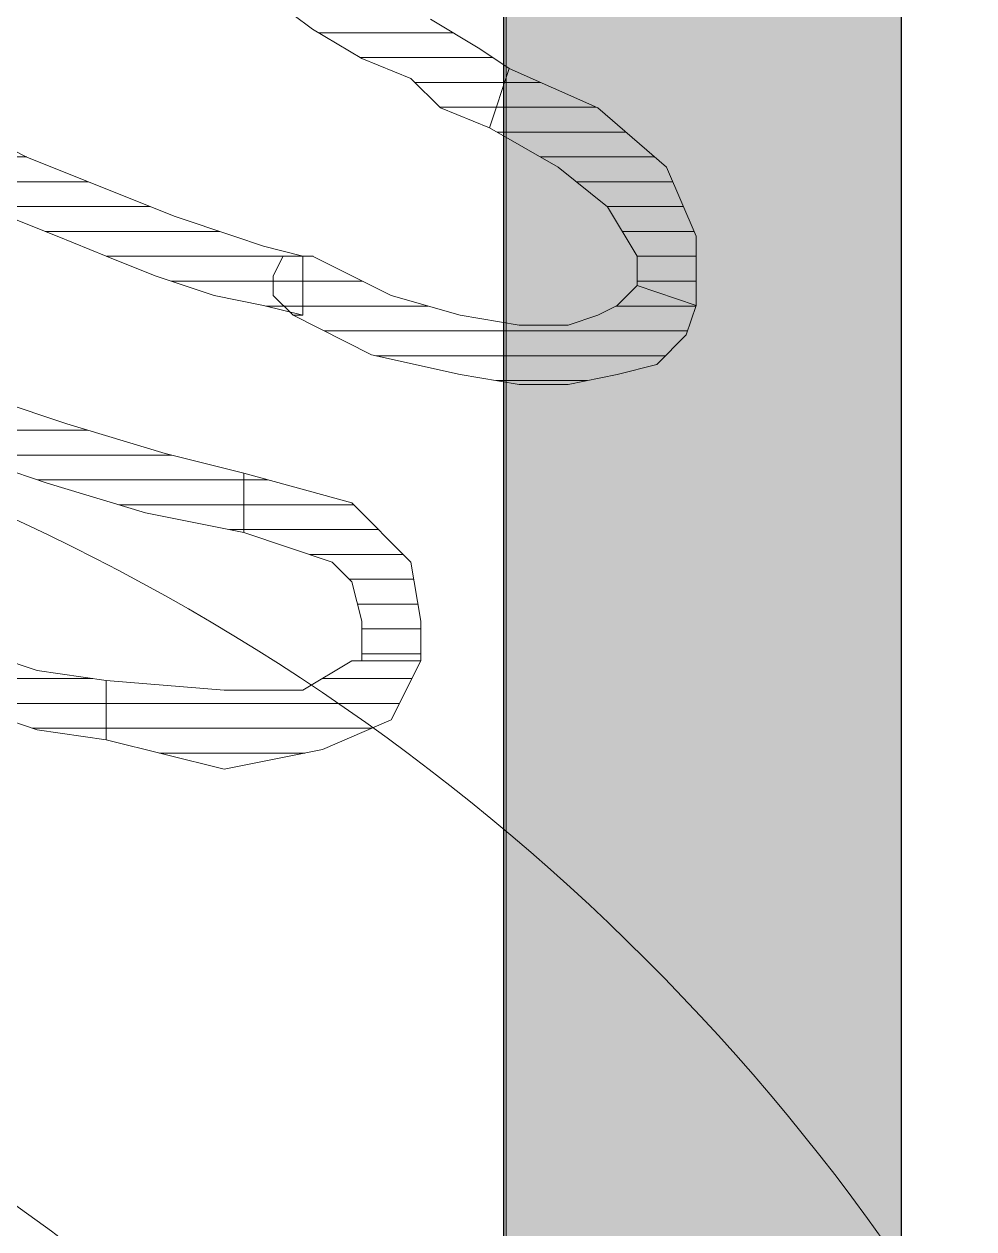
# Model space of a CAD drawing. Header units: centimetres. Extents: x 54005 to 61405, y 90310 to 94744.
# Drawn here: x 56885.47 to 56890.25, y 91789.95 to 91796.01 of the extents above; entities that cross this region are included whole.
import ezdxf

# ---------------------------------------------------------------- set-up
doc = ezdxf.new("R2010")
doc.units = ezdxf.units.CM
doc.header["$LTSCALE"] = 25
doc.layers.get('0').update_dxf_attribs({"lineweight": 0})
doc.layers.add('OC-Mutfak_Ekipman', color=252, linetype='Continuous')
doc.layers.add('OC-Tretuar', color=70, linetype='Continuous')
doc.layers.add('ÖLCULENDIRME', color=115, linetype='Continuous', lineweight=5)
pattern_1 = [(360, (-5108.51305, -673.59423), (1e-16, 0.125), [25])]

# ---------------------------------------------------------------- blocks, each defined once
blk = doc.blocks.new('132')
at = {"layer": 'OC-Tretuar'}
h = blk.add_hatch(color=7, dxfattribs=at)
h.dxf.hatch_style = 1
h.paths.add_polyline_path([(23047.2074, -1265.5224, 0.414209), (23048.2074, -1266.5224, 0.414214), (23049.2074, -1265.5224), (23049.2074, -1135.0224, 0.414214), (23048.2074, -1134.0224, 0.414218), (23047.2074, -1135.0224)])
h.paths.add_polyline_path([(23039.2074, -1265.5224, 0.414214), (23040.2074, -1266.5224, 0.414218), (23041.2074, -1265.5224), (23041.2074, -1135.0224, 0.414209), (23040.2074, -1134.0224, 0.414214), (23039.2074, -1135.0224)])
h.paths.add_polyline_path([(23031.2074, -1265.5224, 0.414214), (23032.2074, -1266.5224, 0.414214), (23033.2074, -1265.5224), (23033.2074, -1135.0224, 0.414214), (23032.2074, -1134.0224, 0.414214), (23031.2074, -1135.0224)])
h.paths.add_polyline_path([(23025.2074, -1135.0224, 0.414214), (23024.2074, -1134.0224, 0.414214), (23023.2074, -1135.0224), (23023.2074, -1265.5224, 0.414214), (23024.2074, -1266.5224, 0.414214), (23025.2074, -1265.5224)])
h.paths.add_polyline_path([(23015.2074, -1265.5224, 0.414214), (23016.2074, -1266.5224, 0.414214), (23017.2074, -1265.5224), (23017.2074, -1135.0224, 0.414214), (23016.2074, -1134.0224, 0.414214), (23015.2074, -1135.0224)])
at = {"layer": 'OC-Mutfak_Ekipman'}
for p, q in [((23047.2074, -1265.5224), (23047.2074, -1135.0224)), ((23049.2074, -1135.0224), (23049.2074, -1265.5224))]:
    blk.add_line(p, q, dxfattribs=at)
blk = doc.blocks.new('by')
at = {"ltscale": 30}
h = blk.add_hatch(dxfattribs=at)
h.set_pattern_fill('DC_LINES', color=256, scale=0.1, style=0)
h.set_pattern_definition(pattern_1)
edge = h.paths.add_edge_path(flags=0)
edge.add_line((6367.1111, 2204.6885), (6366.5173, 2204.7381))
edge.add_line((6366.5173, 2204.7381), (6366.1218, 2204.7381))
edge.add_line((6366.1218, 2204.7381), (6365.8747, 2204.5891))
edge.add_line((6365.8747, 2204.5891), (6365.8249, 2204.5891))
edge.add_line((6365.8249, 2204.5891), (6365.528, 2204.5891))
edge.add_line((6365.528, 2204.5891), (6365.6765, 2204.8872))
edge.add_line((6365.6765, 2204.8872), (6366.0232, 2205.0362))
edge.add_line((6366.0232, 2205.0362), (6366.5173, 2205.1355))
edge.add_line((6366.5173, 2205.1355), (6367.1111, 2204.9865))
h = blk.add_hatch(dxfattribs=at)
h.set_pattern_fill('DC_LINES', color=256, scale=0.1, style=0)
h.set_pattern_definition(pattern_1)
edge = h.paths.add_edge_path(flags=0)
edge.add_line((6367.1111, 2204.6885), (6366.5173, 2204.7381))
edge.add_line((6366.5173, 2204.7381), (6366.1218, 2204.7381))
edge.add_line((6366.1218, 2204.7381), (6365.8747, 2204.5891))
edge.add_line((6365.8747, 2204.5891), (6365.8249, 2204.5891))
edge.add_line((6365.8249, 2204.5891), (6365.528, 2204.5891))
edge.add_line((6365.528, 2204.5891), (6365.6765, 2204.8872))
edge.add_line((6365.6765, 2204.8872), (6366.0232, 2205.0362))
edge.add_line((6366.0232, 2205.0362), (6366.5173, 2205.1355))
edge.add_line((6366.5173, 2205.1355), (6367.1111, 2204.9865))
h = blk.add_hatch(dxfattribs=at)
h.set_pattern_fill('DC_LINES', color=256, scale=0.1, style=0)
h.set_pattern_definition(pattern_1)
edge = h.paths.add_edge_path(flags=0)
edge.add_line((6369.0905, 2204.0924), (6368.9909, 2204.1917))
edge.add_line((6368.9909, 2204.1917), (6368.7937, 2204.2414))
edge.add_line((6368.7937, 2204.2414), (6368.5954, 2204.3407))
edge.add_line((6368.5954, 2204.3407), (6368.3484, 2204.3904))
edge.add_line((6368.3484, 2204.3904), (6368.1003, 2204.4898))
edge.add_line((6368.1003, 2204.4898), (6367.7546, 2204.5394))
edge.add_line((6367.7546, 2204.5394), (6367.4577, 2204.6388))
edge.add_line((6367.4577, 2204.6388), (6367.1111, 2204.6885))
edge.add_line((6367.1111, 2204.6885), (6367.1111, 2204.9865))
edge.add_line((6367.1111, 2204.9865), (6367.4577, 2204.9368))
edge.add_line((6367.4577, 2204.9368), (6367.7546, 2204.8375))
edge.add_line((6367.7546, 2204.8375), (6368.1003, 2204.7878))
edge.add_line((6368.1003, 2204.7878), (6368.447, 2204.6885))
edge.add_line((6368.447, 2204.6885), (6368.6941, 2204.6388))
edge.add_line((6368.6941, 2204.6388), (6368.8923, 2204.5394))
edge.add_line((6368.8923, 2204.5394), (6369.0905, 2204.4898))
edge.add_line((6369.0905, 2204.4898), (6369.2878, 2204.3904))
h = blk.add_hatch(dxfattribs=at)
h.set_pattern_fill('DC_LINES', color=256, scale=0.1, style=0)
h.set_pattern_definition(pattern_1)
edge = h.paths.add_edge_path(flags=0)
edge.add_line((6369.0905, 2204.0924), (6368.9909, 2204.1917))
edge.add_line((6368.9909, 2204.1917), (6368.7937, 2204.2414))
edge.add_line((6368.7937, 2204.2414), (6368.5954, 2204.3407))
edge.add_line((6368.5954, 2204.3407), (6368.3484, 2204.3904))
edge.add_line((6368.3484, 2204.3904), (6368.1003, 2204.4898))
edge.add_line((6368.1003, 2204.4898), (6367.7546, 2204.5394))
edge.add_line((6367.7546, 2204.5394), (6367.4577, 2204.6388))
edge.add_line((6367.4577, 2204.6388), (6367.1111, 2204.6885))
edge.add_line((6367.1111, 2204.6885), (6367.1111, 2204.9865))
edge.add_line((6367.1111, 2204.9865), (6367.4577, 2204.9368))
edge.add_line((6367.4577, 2204.9368), (6367.7546, 2204.8375))
edge.add_line((6367.7546, 2204.8375), (6368.1003, 2204.7878))
edge.add_line((6368.1003, 2204.7878), (6368.447, 2204.6885))
edge.add_line((6368.447, 2204.6885), (6368.6941, 2204.6388))
edge.add_line((6368.6941, 2204.6388), (6368.8923, 2204.5394))
edge.add_line((6368.8923, 2204.5394), (6369.0905, 2204.4898))
edge.add_line((6369.0905, 2204.4898), (6369.2878, 2204.3904))
h = blk.add_hatch(dxfattribs=at)
h.set_pattern_fill('DC_LINES', color=256, scale=0.1, style=0)
h.set_pattern_definition(pattern_1)
edge = h.paths.add_edge_path(flags=0)
edge.add_line((6365.8249, 2204.5891), (6365.8249, 2204.3904))
edge.add_line((6365.8249, 2204.3904), (6365.8747, 2204.1917))
edge.add_line((6365.8747, 2204.1917), (6365.9734, 2204.0924))
edge.add_line((6365.9734, 2204.0924), (6366.4187, 2203.9433))
edge.add_line((6366.4187, 2203.9433), (6366.4187, 2203.6453))
edge.add_line((6366.4187, 2203.6453), (6365.8747, 2203.7943))
edge.add_line((6365.8747, 2203.7943), (6365.5779, 2204.0924))
edge.add_line((6365.5779, 2204.0924), (6365.528, 2204.3904))
edge.add_line((6365.528, 2204.3904), (6365.528, 2204.5891))
h = blk.add_hatch(dxfattribs=at)
h.set_pattern_fill('DC_LINES', color=256, scale=0.1, style=0)
h.set_pattern_definition(pattern_1)
edge = h.paths.add_edge_path(flags=0)
edge.add_line((6365.8249, 2204.5891), (6365.8249, 2204.3904))
edge.add_line((6365.8249, 2204.3904), (6365.8747, 2204.1917))
edge.add_line((6365.8747, 2204.1917), (6365.9734, 2204.0924))
edge.add_line((6365.9734, 2204.0924), (6366.4187, 2203.9433))
edge.add_line((6366.4187, 2203.9433), (6366.4187, 2203.6453))
edge.add_line((6366.4187, 2203.6453), (6365.8747, 2203.7943))
edge.add_line((6365.8747, 2203.7943), (6365.5779, 2204.0924))
edge.add_line((6365.5779, 2204.0924), (6365.528, 2204.3904))
edge.add_line((6365.528, 2204.3904), (6365.528, 2204.5891))
h = blk.add_hatch(dxfattribs=at)
h.set_pattern_fill('DC_LINES', color=256, scale=0.1, style=0)
h.set_pattern_definition(pattern_1)
edge = h.paths.add_edge_path(flags=0)
edge.add_line((6366.4187, 2203.9433), (6366.9128, 2203.844))
edge.add_line((6366.9128, 2203.844), (6367.4079, 2203.695))
edge.add_line((6367.4079, 2203.695), (6367.8532, 2203.5459))
edge.add_line((6367.8532, 2203.5459), (6368.2488, 2203.3472))
edge.add_line((6368.2488, 2203.3472), (6368.6452, 2203.1486))
edge.add_line((6368.6452, 2203.1486), (6369.0905, 2202.9002))
edge.add_line((6369.0905, 2202.9002), (6369.3874, 2202.7015))
edge.add_line((6369.3874, 2202.7015), (6369.6843, 2202.5524))
edge.add_line((6369.6843, 2202.5524), (6369.5847, 2202.2544))
edge.add_line((6369.5847, 2202.2544), (6369.2878, 2202.4034))
edge.add_line((6369.2878, 2202.4034), (6368.8923, 2202.6021))
edge.add_line((6368.8923, 2202.6021), (6368.5456, 2202.8505))
edge.add_line((6368.5456, 2202.8505), (6368.1501, 2203.0492))
edge.add_line((6368.1501, 2203.0492), (6367.7546, 2203.2479))
edge.add_line((6367.7546, 2203.2479), (6367.3093, 2203.3969))
edge.add_line((6367.3093, 2203.3969), (6366.8142, 2203.5459))
edge.add_line((6366.8142, 2203.5459), (6366.4187, 2203.6453))
h = blk.add_hatch(dxfattribs=at)
h.set_pattern_fill('DC_LINES', color=256, scale=0.1, style=0)
h.set_pattern_definition(pattern_1)
edge = h.paths.add_edge_path(flags=0)
edge.add_line((6366.4187, 2203.9433), (6366.9128, 2203.844))
edge.add_line((6366.9128, 2203.844), (6367.4079, 2203.695))
edge.add_line((6367.4079, 2203.695), (6367.8532, 2203.5459))
edge.add_line((6367.8532, 2203.5459), (6368.2488, 2203.3472))
edge.add_line((6368.2488, 2203.3472), (6368.6452, 2203.1486))
edge.add_line((6368.6452, 2203.1486), (6369.0905, 2202.9002))
edge.add_line((6369.0905, 2202.9002), (6369.3874, 2202.7015))
edge.add_line((6369.3874, 2202.7015), (6369.6843, 2202.5524))
edge.add_line((6369.6843, 2202.5524), (6369.5847, 2202.2544))
edge.add_line((6369.5847, 2202.2544), (6369.2878, 2202.4034))
edge.add_line((6369.2878, 2202.4034), (6368.8923, 2202.6021))
edge.add_line((6368.8923, 2202.6021), (6368.5456, 2202.8505))
edge.add_line((6368.5456, 2202.8505), (6368.1501, 2203.0492))
edge.add_line((6368.1501, 2203.0492), (6367.7546, 2203.2479))
edge.add_line((6367.7546, 2203.2479), (6367.3093, 2203.3969))
edge.add_line((6367.3093, 2203.3969), (6366.8142, 2203.5459))
edge.add_line((6366.8142, 2203.5459), (6366.4187, 2203.6453))
h = blk.add_hatch(dxfattribs=at)
h.set_pattern_fill('DC_LINES', color=256, scale=0.1, style=0)
h.set_pattern_definition(pattern_1)
edge = h.paths.add_edge_path(flags=0)
edge.add_line((6366.1218, 2202.5524), (6366.072, 2202.5524))
edge.add_line((6366.072, 2202.5524), (6365.6765, 2202.7512))
edge.add_line((6365.6765, 2202.7512), (6365.3298, 2202.8505))
edge.add_line((6365.3298, 2202.8505), (6365.0329, 2202.9002))
edge.add_line((6365.0329, 2202.9002), (6364.7859, 2202.9002))
edge.add_line((6364.7859, 2202.9002), (6364.6374, 2202.8505))
edge.add_line((6364.6374, 2202.8505), (6364.5388, 2202.8008))
edge.add_line((6364.5388, 2202.8008), (6364.489, 2202.7512))
edge.add_line((6364.489, 2202.7512), (6364.4392, 2202.7015))
edge.add_line((6364.4392, 2202.7015), (6364.1423, 2202.8008))
edge.add_line((6364.1423, 2202.8008), (6364.1921, 2202.9498))
edge.add_line((6364.1921, 2202.9498), (6364.3405, 2203.0989))
edge.add_line((6364.3405, 2203.0989), (6364.5388, 2203.1486))
edge.add_line((6364.5388, 2203.1486), (6364.7859, 2203.1982))
edge.add_line((6364.7859, 2203.1982), (6365.0329, 2203.1982))
edge.add_line((6365.0329, 2203.1982), (6365.3298, 2203.1486))
edge.add_line((6365.3298, 2203.1486), (6365.7751, 2203.0492))
edge.add_line((6365.7751, 2203.0492), (6366.1706, 2202.8505))
edge.add_line((6366.1706, 2202.8505), (6366.1218, 2202.8505))
edge.add_line((6366.1218, 2202.8505), (6366.1706, 2202.8505))
edge.add_line((6366.1706, 2202.8505), (6366.2702, 2202.7512))
edge.add_line((6366.2702, 2202.7512), (6366.2702, 2202.6518))
edge.add_line((6366.2702, 2202.6518), (6366.2204, 2202.5524))
edge.add_line((6366.2204, 2202.5524), (6366.072, 2202.5524))
h = blk.add_hatch(dxfattribs=at)
h.set_pattern_fill('DC_LINES', color=256, scale=0.1, style=0)
h.set_pattern_definition(pattern_1)
edge = h.paths.add_edge_path(flags=0)
edge.add_line((6366.1218, 2202.5524), (6366.072, 2202.5524))
edge.add_line((6366.072, 2202.5524), (6365.6765, 2202.7512))
edge.add_line((6365.6765, 2202.7512), (6365.3298, 2202.8505))
edge.add_line((6365.3298, 2202.8505), (6365.0329, 2202.9002))
edge.add_line((6365.0329, 2202.9002), (6364.7859, 2202.9002))
edge.add_line((6364.7859, 2202.9002), (6364.6374, 2202.8505))
edge.add_line((6364.6374, 2202.8505), (6364.5388, 2202.8008))
edge.add_line((6364.5388, 2202.8008), (6364.489, 2202.7512))
edge.add_line((6364.489, 2202.7512), (6364.4392, 2202.7015))
edge.add_line((6364.4392, 2202.7015), (6364.1423, 2202.8008))
edge.add_line((6364.1423, 2202.8008), (6364.1921, 2202.9498))
edge.add_line((6364.1921, 2202.9498), (6364.3405, 2203.0989))
edge.add_line((6364.3405, 2203.0989), (6364.5388, 2203.1486))
edge.add_line((6364.5388, 2203.1486), (6364.7859, 2203.1982))
edge.add_line((6364.7859, 2203.1982), (6365.0329, 2203.1982))
edge.add_line((6365.0329, 2203.1982), (6365.3298, 2203.1486))
edge.add_line((6365.3298, 2203.1486), (6365.7751, 2203.0492))
edge.add_line((6365.7751, 2203.0492), (6366.1706, 2202.8505))
edge.add_line((6366.1706, 2202.8505), (6366.1218, 2202.8505))
edge.add_line((6366.1218, 2202.8505), (6366.1706, 2202.8505))
edge.add_line((6366.1706, 2202.8505), (6366.2702, 2202.7512))
edge.add_line((6366.2702, 2202.7512), (6366.2702, 2202.6518))
edge.add_line((6366.2702, 2202.6518), (6366.2204, 2202.5524))
edge.add_line((6366.2204, 2202.5524), (6366.072, 2202.5524))
h = blk.add_hatch(dxfattribs=at)
h.set_pattern_fill('DC_LINES', color=256, scale=0.1, style=0)
h.set_pattern_definition(pattern_1)
edge = h.paths.add_edge_path(flags=0)
edge.add_line((6367.8532, 2201.857), (6367.7048, 2201.9564))
edge.add_line((6367.7048, 2201.9564), (6367.5066, 2202.0557))
edge.add_line((6367.5066, 2202.0557), (6367.2595, 2202.1551))
edge.add_line((6367.2595, 2202.1551), (6367.0124, 2202.2544))
edge.add_line((6367.0124, 2202.2544), (6366.7644, 2202.3538))
edge.add_line((6366.7644, 2202.3538), (6366.4685, 2202.4531))
edge.add_line((6366.4685, 2202.4531), (6366.32, 2202.5028))
edge.add_line((6366.32, 2202.5028), (6366.1218, 2202.5524))
edge.add_line((6366.1218, 2202.5524), (6366.1218, 2202.8505))
edge.add_line((6366.1218, 2202.8505), (6366.32, 2202.8008))
edge.add_line((6366.32, 2202.8008), (6366.5671, 2202.7512))
edge.add_line((6366.5671, 2202.7512), (6366.864, 2202.6518))
edge.add_line((6366.864, 2202.6518), (6367.1111, 2202.5524))
edge.add_line((6367.1111, 2202.5524), (6367.3581, 2202.4531))
edge.add_line((6367.3581, 2202.4531), (6367.6062, 2202.3538))
edge.add_line((6367.6062, 2202.3538), (6367.8034, 2202.2544))
edge.add_line((6367.8034, 2202.2544), (6367.9519, 2202.1551))
h = blk.add_hatch(dxfattribs=at)
h.set_pattern_fill('DC_LINES', color=256, scale=0.1, style=0)
h.set_pattern_definition(pattern_1)
edge = h.paths.add_edge_path(flags=0)
edge.add_line((6367.8532, 2201.857), (6367.7048, 2201.9564))
edge.add_line((6367.7048, 2201.9564), (6367.5066, 2202.0557))
edge.add_line((6367.5066, 2202.0557), (6367.2595, 2202.1551))
edge.add_line((6367.2595, 2202.1551), (6367.0124, 2202.2544))
edge.add_line((6367.0124, 2202.2544), (6366.7644, 2202.3538))
edge.add_line((6366.7644, 2202.3538), (6366.4685, 2202.4531))
edge.add_line((6366.4685, 2202.4531), (6366.32, 2202.5028))
edge.add_line((6366.32, 2202.5028), (6366.1218, 2202.5524))
edge.add_line((6366.1218, 2202.5524), (6366.1218, 2202.8505))
edge.add_line((6366.1218, 2202.8505), (6366.32, 2202.8008))
edge.add_line((6366.32, 2202.8008), (6366.5671, 2202.7512))
edge.add_line((6366.5671, 2202.7512), (6366.864, 2202.6518))
edge.add_line((6366.864, 2202.6518), (6367.1111, 2202.5524))
edge.add_line((6367.1111, 2202.5524), (6367.3581, 2202.4531))
edge.add_line((6367.3581, 2202.4531), (6367.6062, 2202.3538))
edge.add_line((6367.6062, 2202.3538), (6367.8034, 2202.2544))
edge.add_line((6367.8034, 2202.2544), (6367.9519, 2202.1551))
h = blk.add_hatch(dxfattribs=at)
h.set_pattern_fill('DC_LINES', color=256, scale=0.1, style=0)
h.set_pattern_definition(pattern_1)
edge = h.paths.add_edge_path(flags=0)
edge.add_line((6364.4392, 2202.7015), (6364.4392, 2202.5524))
edge.add_line((6364.4392, 2202.5524), (6364.5876, 2202.3041))
edge.add_line((6364.5876, 2202.3041), (6364.8357, 2202.1054))
edge.add_line((6364.8357, 2202.1054), (6365.1814, 2201.9067))
edge.add_line((6365.1814, 2201.9067), (6365.0827, 2201.6087))
edge.add_line((6365.0827, 2201.6087), (6364.6374, 2201.8073))
edge.add_line((6364.6374, 2201.8073), (6364.2907, 2202.1054))
edge.add_line((6364.2907, 2202.1054), (6364.1423, 2202.4531))
edge.add_line((6364.1423, 2202.4531), (6364.1423, 2202.8008))
h = blk.add_hatch(dxfattribs=at)
h.set_pattern_fill('DC_LINES', color=256, scale=0.1, style=0)
h.set_pattern_definition(pattern_1)
edge = h.paths.add_edge_path(flags=0)
edge.add_line((6364.4392, 2202.7015), (6364.4392, 2202.5524))
edge.add_line((6364.4392, 2202.5524), (6364.5876, 2202.3041))
edge.add_line((6364.5876, 2202.3041), (6364.8357, 2202.1054))
edge.add_line((6364.8357, 2202.1054), (6365.1814, 2201.9067))
edge.add_line((6365.1814, 2201.9067), (6365.0827, 2201.6087))
edge.add_line((6365.0827, 2201.6087), (6364.6374, 2201.8073))
edge.add_line((6364.6374, 2201.8073), (6364.2907, 2202.1054))
edge.add_line((6364.2907, 2202.1054), (6364.1423, 2202.4531))
edge.add_line((6364.1423, 2202.4531), (6364.1423, 2202.8008))
h = blk.add_hatch(dxfattribs=at)
h.set_pattern_fill('DC_LINES', color=256, scale=0.1, style=0)
h.set_pattern_definition(pattern_1)
edge = h.paths.add_edge_path(flags=0)
edge.add_line((6365.1814, 2201.9067), (6365.4294, 2201.8073))
edge.add_line((6365.4294, 2201.8073), (6365.5779, 2201.6583))
edge.add_line((6365.5779, 2201.6583), (6365.8249, 2201.559))
edge.add_line((6365.8249, 2201.559), (6366.072, 2201.4099))
edge.add_line((6366.072, 2201.4099), (6366.2702, 2201.2609))
edge.add_line((6366.2702, 2201.2609), (6366.5173, 2201.1616))
edge.add_line((6366.5173, 2201.1616), (6366.7155, 2201.0125))
edge.add_line((6366.7155, 2201.0125), (6366.864, 2200.9132))
edge.add_line((6366.864, 2200.9132), (6366.6657, 2200.6151))
edge.add_line((6366.6657, 2200.6151), (6366.5173, 2200.7145))
edge.add_line((6366.5173, 2200.7145), (6366.32, 2200.8635))
edge.add_line((6366.32, 2200.8635), (6366.1706, 2200.9629))
edge.add_line((6366.1706, 2200.9629), (6365.8747, 2201.1119))
edge.add_line((6365.8747, 2201.1119), (6365.7263, 2201.2609))
edge.add_line((6365.7263, 2201.2609), (6365.4782, 2201.3603))
edge.add_line((6365.4782, 2201.3603), (6365.2312, 2201.5093))
edge.add_line((6365.2312, 2201.5093), (6365.0827, 2201.6087))
h = blk.add_hatch(dxfattribs=at)
h.set_pattern_fill('DC_LINES', color=256, scale=0.1, style=0)
h.set_pattern_definition(pattern_1)
edge = h.paths.add_edge_path(flags=0)
edge.add_line((6365.1814, 2201.9067), (6365.4294, 2201.8073))
edge.add_line((6365.4294, 2201.8073), (6365.5779, 2201.6583))
edge.add_line((6365.5779, 2201.6583), (6365.8249, 2201.559))
edge.add_line((6365.8249, 2201.559), (6366.072, 2201.4099))
edge.add_line((6366.072, 2201.4099), (6366.2702, 2201.2609))
edge.add_line((6366.2702, 2201.2609), (6366.5173, 2201.1616))
edge.add_line((6366.5173, 2201.1616), (6366.7155, 2201.0125))
edge.add_line((6366.7155, 2201.0125), (6366.864, 2200.9132))
edge.add_line((6366.864, 2200.9132), (6366.6657, 2200.6151))
edge.add_line((6366.6657, 2200.6151), (6366.5173, 2200.7145))
edge.add_line((6366.5173, 2200.7145), (6366.32, 2200.8635))
edge.add_line((6366.32, 2200.8635), (6366.1706, 2200.9629))
edge.add_line((6366.1706, 2200.9629), (6365.8747, 2201.1119))
edge.add_line((6365.8747, 2201.1119), (6365.7263, 2201.2609))
edge.add_line((6365.7263, 2201.2609), (6365.4782, 2201.3603))
edge.add_line((6365.4782, 2201.3603), (6365.2312, 2201.5093))
edge.add_line((6365.2312, 2201.5093), (6365.0827, 2201.6087))
for p, q in [((6366.0232, 2205.0362, -4.5045), (6366.5173, 2205.1355, -4.5045)), ((6366.0232, 2205.0362, -4.5045), (6366.5173, 2205.1355, -4.5045)), ((6366.5173, 2205.1355, -4.5045), (6367.1111, 2204.9865, -4.5045)), ((6366.5173, 2205.1355, -4.5045), (6367.1111, 2204.9865, -4.5045)), ((6365.6765, 2204.8872, -4.5045), (6366.0232, 2205.0362, -4.5045)), ((6365.6765, 2204.8872, -4.5045), (6366.0232, 2205.0362, -4.5045)), ((6367.1111, 2204.9865, -4.5045), (6367.1111, 2204.9865, -4.5045)), ((6367.1111, 2204.9865, -4.5045), (6367.1111, 2204.6885, -4.5045)), ((6367.1111, 2204.9865, -4.5045), (6367.1111, 2204.9865, -4.5045)), ((6367.1111, 2204.9865, -4.5045), (6367.1111, 2204.6885, -4.5045)), ((6367.1111, 2204.6885, -4.5045), (6367.1111, 2204.9865, -4.5045)), ((6367.1111, 2204.9865, -4.5045), (6367.4577, 2204.9368, -4.5045)), ((6367.1111, 2204.6885, -4.5045), (6367.1111, 2204.9865, -4.5045)), ((6367.1111, 2204.9865, -4.5045), (6367.4577, 2204.9368, -4.5045)), ((6367.4577, 2204.9368, -4.5045), (6367.7546, 2204.8375, -4.5045)), ((6367.4577, 2204.9368, -4.5045), (6367.7546, 2204.8375, -4.5045)), ((6365.528, 2204.5891, -4.5045), (6365.6765, 2204.8872, -4.5045)), ((6365.528, 2204.5891, -4.5045), (6365.6765, 2204.8872, -4.5045)), ((6366.1218, 2204.7381, -4.5045), (6365.8747, 2204.5891, -4.5045)), ((6366.1218, 2204.7381, -4.5045), (6365.8747, 2204.5891, -4.5045)), ((6366.5173, 2204.7381, -4.5045), (6366.1218, 2204.7381, -4.5045)), ((6366.5173, 2204.7381, -4.5045), (6366.1218, 2204.7381, -4.5045)), ((6367.1111, 2204.6885, -4.5045), (6366.5173, 2204.7381, -4.5045)), ((6367.1111, 2204.6885, -4.5045), (6366.5173, 2204.7381, -4.5045)), ((6367.1111, 2204.6885, -4.5045), (6367.1111, 2204.6885, -4.5045)), ((6367.1111, 2204.6885, -4.5045), (6367.1111, 2204.6885, -4.5045)), ((6367.1111, 2204.6885, -4.5045), (6367.1111, 2204.6885, -4.5045)), ((6367.1111, 2204.6885, -4.5045), (6367.1111, 2204.6885, -4.5045)), ((6367.4577, 2204.6388, -4.5045), (6367.1111, 2204.6885, -4.5045)), ((6367.4577, 2204.6388, -4.5045), (6367.1111, 2204.6885, -4.5045)), ((6367.7546, 2204.5394, -4.5045), (6367.4577, 2204.6388, -4.5045)), ((6367.7546, 2204.5394, -4.5045), (6367.4577, 2204.6388, -4.5045)), ((6365.528, 2204.3904, -4.5045), (6365.528, 2204.5891, -4.5045)), ((6365.528, 2204.5891, -4.5045), (6365.528, 2204.5891, -4.5045)), ((6365.528, 2204.5891, -4.5045), (6365.8249, 2204.5891, -4.5045)), ((6365.8249, 2204.5891, -4.5045), (6365.528, 2204.5891, -4.5045)), ((6365.528, 2204.3904, -4.5045), (6365.528, 2204.5891, -4.5045)), ((6365.528, 2204.5891, -4.5045), (6365.528, 2204.5891, -4.5045)), ((6365.528, 2204.5891, -4.5045), (6365.8249, 2204.5891, -4.5045)), ((6365.8249, 2204.5891, -4.5045), (6365.528, 2204.5891, -4.5045)), ((6365.8249, 2204.5891, -4.5045), (6365.8249, 2204.5891, -4.5045)), ((6365.8249, 2204.5891, -4.5045), (6365.8249, 2204.3904, -4.5045)), ((6365.8249, 2204.5891, -4.5045), (6365.8249, 2204.5891, -4.5045)), ((6365.8747, 2204.5891, -4.5045), (6365.8249, 2204.5891, -4.5045)), ((6365.8249, 2204.5891, -4.5045), (6365.8249, 2204.5891, -4.5045)), ((6365.8249, 2204.5891, -4.5045), (6365.8249, 2204.3904, -4.5045)), ((6365.8249, 2204.5891, -4.5045), (6365.8249, 2204.5891, -4.5045)), ((6365.8747, 2204.5891, -4.5045), (6365.8249, 2204.5891, -4.5045)), ((6365.5779, 2204.0924, -4.5045), (6365.528, 2204.3904, -4.5045)), ((6365.5779, 2204.0924, -4.5045), (6365.528, 2204.3904, -4.5045)), ((6365.8249, 2204.3904, -4.5045), (6365.8747, 2204.1917, -4.5045)), ((6365.8249, 2204.3904, -4.5045), (6365.8747, 2204.1917, -4.5045)), ((6365.8747, 2204.1917, -4.5045), (6365.9734, 2204.0924, -4.5045)), ((6365.8747, 2204.1917, -4.5045), (6365.9734, 2204.0924, -4.5045)), ((6365.8747, 2203.7943, -4.5045), (6365.5779, 2204.0924, -4.5045)), ((6365.8747, 2203.7943, -4.5045), (6365.5779, 2204.0924, -4.5045)), ((6365.9734, 2204.0924, -4.5045), (6366.4187, 2203.9433, -4.5045)), ((6365.9734, 2204.0924, -4.5045), (6366.4187, 2203.9433, -4.5045)), ((6366.4187, 2203.9433, -4.5045), (6366.4187, 2203.9433, -4.5045)), ((6366.4187, 2203.9433, -4.5045), (6366.9128, 2203.844, -4.5045)), ((6366.4187, 2203.6453, -4.5045), (6366.4187, 2203.9433, -4.5045)), ((6366.4187, 2203.9433, -4.5045), (6366.4187, 2203.9433, -4.5045)), ((6366.4187, 2203.9433, -4.5045), (6366.4187, 2203.9433, -4.5045)), ((6366.4187, 2203.9433, -4.5045), (6366.9128, 2203.844, -4.5045)), ((6366.4187, 2203.6453, -4.5045), (6366.4187, 2203.9433, -4.5045)), ((6366.4187, 2203.9433, -4.5045), (6366.4187, 2203.9433, -4.5045)), ((6366.4187, 2203.9433, -4.5045), (6366.4187, 2203.6453, -4.5045)), ((6366.4187, 2203.9433, -4.5045), (6366.4187, 2203.6453, -4.5045)), ((6366.9128, 2203.844, -4.5045), (6367.4079, 2203.695, -4.5045)), ((6366.9128, 2203.844, -4.5045), (6367.4079, 2203.695, -4.5045)), ((6366.4187, 2203.6453, -4.5045), (6365.8747, 2203.7943, -4.5045)), ((6366.4187, 2203.6453, -4.5045), (6365.8747, 2203.7943, -4.5045)), ((6367.4079, 2203.695, -4.5045), (6367.8532, 2203.5459, -4.5045)), ((6367.4079, 2203.695, -4.5045), (6367.8532, 2203.5459, -4.5045)), ((6366.8142, 2203.5459, -4.5045), (6366.4187, 2203.6453, -4.5045)), ((6366.4187, 2203.6453, -4.5045), (6366.4187, 2203.6453, -4.5045)), ((6366.8142, 2203.5459, -4.5045), (6366.4187, 2203.6453, -4.5045)), ((6366.4187, 2203.6453, -4.5045), (6366.4187, 2203.6453, -4.5045)), ((6367.3093, 2203.3969, -4.5045), (6366.8142, 2203.5459, -4.5045)), ((6367.3093, 2203.3969, -4.5045), (6366.8142, 2203.5459, -4.5045)), ((6367.7546, 2203.2479, -4.5045), (6367.3093, 2203.3969, -4.5045)), ((6367.7546, 2203.2479, -4.5045), (6367.3093, 2203.3969, -4.5045)), ((6364.3405, 2203.0989, -4.5045), (6364.5388, 2203.1486, -4.5045)), ((6364.3405, 2203.0989, -4.5045), (6364.5388, 2203.1486, -4.5045)), ((6364.5388, 2203.1486, -4.5045), (6364.7859, 2203.1982, -4.5045)), ((6364.5388, 2203.1486, -4.5045), (6364.7859, 2203.1982, -4.5045)), ((6364.7859, 2203.1982, -4.5045), (6365.0329, 2203.1982, -4.5045)), ((6364.7859, 2203.1982, -4.5045), (6365.0329, 2203.1982, -4.5045)), ((6365.0329, 2203.1982, -4.5045), (6365.3298, 2203.1486, -4.5045)), ((6365.0329, 2203.1982, -4.5045), (6365.3298, 2203.1486, -4.5045)), ((6365.3298, 2203.1486, -4.5045), (6365.7751, 2203.0492, -4.5045)), ((6365.3298, 2203.1486, -4.5045), (6365.7751, 2203.0492, -4.5045)), ((6364.1921, 2202.9498, -4.5045), (6364.3405, 2203.0989, -4.5045)), ((6364.1921, 2202.9498, -4.5045), (6364.3405, 2203.0989, -4.5045)), ((6365.7751, 2203.0492, -4.5045), (6366.1706, 2202.8505, -4.5045)), ((6365.7751, 2203.0492, -4.5045), (6366.1706, 2202.8505, -4.5045)), ((6364.1423, 2202.8008, -4.5045), (6364.1921, 2202.9498, -4.5045)), ((6364.1423, 2202.8008, -4.5045), (6364.1921, 2202.9498, -4.5045)), ((6364.7859, 2202.9002, -4.5045), (6364.6374, 2202.8505, -4.5045)), ((6364.7859, 2202.9002, -4.5045), (6364.6374, 2202.8505, -4.5045)), ((6365.0329, 2202.9002, -4.5045), (6364.7859, 2202.9002, -4.5045)), ((6365.0329, 2202.9002, -4.5045), (6364.7859, 2202.9002, -4.5045)), ((6365.3298, 2202.8505, -4.5045), (6365.0329, 2202.9002, -4.5045)), ((6365.3298, 2202.8505, -4.5045), (6365.0329, 2202.9002, -4.5045)), ((6364.6374, 2202.8505, -4.5045), (6364.5388, 2202.8008, -4.5045)), ((6364.6374, 2202.8505, -4.5045), (6364.5388, 2202.8008, -4.5045)), ((6365.6765, 2202.7512, -4.5045), (6365.3298, 2202.8505, -4.5045)), ((6365.6765, 2202.7512, -4.5045), (6365.3298, 2202.8505, -4.5045)), ((6366.1706, 2202.8505, -4.5045), (6366.1218, 2202.8505, -4.5045)), ((6366.1218, 2202.8505, -4.5045), (6366.1706, 2202.8505, -4.5045)), ((6366.1218, 2202.5524, -4.5045), (6366.1218, 2202.8505, -4.5045)), ((6366.1218, 2202.8505, -4.5045), (6366.32, 2202.8008, -4.5045)), ((6366.1706, 2202.8505, -4.5045), (6366.1218, 2202.8505, -4.5045)), ((6366.1218, 2202.8505, -4.5045), (6366.1706, 2202.8505, -4.5045)), ((6366.1218, 2202.5524, -4.5045), (6366.1218, 2202.8505, -4.5045)), ((6366.1218, 2202.8505, -4.5045), (6366.32, 2202.8008, -4.5045)), ((6366.1706, 2202.8505, -4.5045), (6366.2702, 2202.7512, -4.5045)), ((6366.1706, 2202.8505, -4.5045), (6366.2702, 2202.7512, -4.5045)), ((6364.1423, 2202.4531, -4.5045), (6364.1423, 2202.8008, -4.5045)), ((6364.1423, 2202.8008, -4.5045), (6364.1423, 2202.8008, -4.5045)), ((6364.1423, 2202.8008, -4.5045), (6364.4392, 2202.7015, -4.5045)), ((6364.4392, 2202.7015, -4.5045), (6364.1423, 2202.8008, -4.5045)), ((6364.1423, 2202.4531, -4.5045), (6364.1423, 2202.8008, -4.5045)), ((6364.1423, 2202.8008, -4.5045), (6364.1423, 2202.8008, -4.5045)), ((6364.1423, 2202.8008, -4.5045), (6364.4392, 2202.7015, -4.5045)), ((6364.4392, 2202.7015, -4.5045), (6364.1423, 2202.8008, -4.5045)), ((6364.5388, 2202.8008, -4.5045), (6364.489, 2202.7512, -4.5045)), ((6364.5388, 2202.8008, -4.5045), (6364.489, 2202.7512, -4.5045)), ((6366.32, 2202.8008, -4.5045), (6366.5671, 2202.7512, -4.5045)), ((6366.32, 2202.8008, -4.5045), (6366.5671, 2202.7512, -4.5045)), ((6364.489, 2202.7512, -4.5045), (6364.4392, 2202.7015, -4.5045)), ((6364.489, 2202.7512, -4.5045), (6364.4392, 2202.7015, -4.5045)), ((6366.072, 2202.5524, -4.5045), (6365.6765, 2202.7512, -4.5045)), ((6366.072, 2202.5524, -4.5045), (6365.6765, 2202.7512, -4.5045)), ((6366.2702, 2202.7512, -4.5045), (6366.2702, 2202.6518, -4.5045)), ((6366.2702, 2202.7512, -4.5045), (6366.2702, 2202.6518, -4.5045)), ((6366.5671, 2202.7512, -4.5045), (6366.864, 2202.6518, -4.5045)), ((6366.5671, 2202.7512, -4.5045), (6366.864, 2202.6518, -4.5045)), ((6364.4392, 2202.7015, -4.5045), (6364.4392, 2202.7015, -4.5045)), ((6364.4392, 2202.7015, -4.5045), (6364.4392, 2202.5524, -4.5045)), ((6364.4392, 2202.7015, -4.5045), (6364.4392, 2202.7015, -4.5045)), ((6364.4392, 2202.7015, -4.5045), (6364.4392, 2202.7015, -4.5045)), ((6364.4392, 2202.7015, -4.5045), (6364.4392, 2202.5524, -4.5045)), ((6364.4392, 2202.7015, -4.5045), (6364.4392, 2202.7015, -4.5045)), ((6366.2702, 2202.6518, -4.5045), (6366.2204, 2202.5524, -4.5045)), ((6366.2702, 2202.6518, -4.5045), (6366.2204, 2202.5524, -4.5045)), ((6366.864, 2202.6518, -4.5045), (6367.1111, 2202.5524, -4.5045)), ((6366.864, 2202.6518, -4.5045), (6367.1111, 2202.5524, -4.5045)), ((6364.4392, 2202.5524, -4.5045), (6364.5876, 2202.3041, -4.5045)), ((6364.4392, 2202.5524, -4.5045), (6364.5876, 2202.3041, -4.5045)), ((6366.1218, 2202.5524, -4.5045), (6366.072, 2202.5524, -4.5045)), ((6366.2204, 2202.5524, -4.5045), (6366.072, 2202.5524, -4.5045)), ((6366.072, 2202.5524, -4.5045), (6366.1218, 2202.5524, -4.5045)), ((6366.1218, 2202.5524, -4.5045), (6366.072, 2202.5524, -4.5045)), ((6366.2204, 2202.5524, -4.5045), (6366.072, 2202.5524, -4.5045)), ((6366.072, 2202.5524, -4.5045), (6366.1218, 2202.5524, -4.5045)), ((6366.1218, 2202.5524, -4.5045), (6366.1218, 2202.5524, -4.5045)), ((6366.32, 2202.5028, -4.5045), (6366.1218, 2202.5524, -4.5045)), ((6366.1218, 2202.5524, -4.5045), (6366.1218, 2202.5524, -4.5045)), ((6366.32, 2202.5028, -4.5045), (6366.1218, 2202.5524, -4.5045)), ((6367.1111, 2202.5524, -4.5045), (6367.3581, 2202.4531, -4.5045)), ((6367.1111, 2202.5524, -4.5045), (6367.3581, 2202.4531, -4.5045)), ((6366.4685, 2202.4531, -4.5045), (6366.32, 2202.5028, -4.5045)), ((6366.4685, 2202.4531, -4.5045), (6366.32, 2202.5028, -4.5045)), ((6364.2907, 2202.1054, -4.5045), (6364.1423, 2202.4531, -4.5045)), ((6364.2907, 2202.1054, -4.5045), (6364.1423, 2202.4531, -4.5045)), ((6366.7644, 2202.3538, -4.5045), (6366.4685, 2202.4531, -4.5045)), ((6366.7644, 2202.3538, -4.5045), (6366.4685, 2202.4531, -4.5045)), ((6367.3581, 2202.4531, -4.5045), (6367.6062, 2202.3538, -4.5045)), ((6367.3581, 2202.4531, -4.5045), (6367.6062, 2202.3538, -4.5045)), ((6367.0124, 2202.2544, -4.5045), (6366.7644, 2202.3538, -4.5045)), ((6367.0124, 2202.2544, -4.5045), (6366.7644, 2202.3538, -4.5045)), ((6364.5876, 2202.3041, -4.5045), (6364.8357, 2202.1054, -4.5045)), ((6364.5876, 2202.3041, -4.5045), (6364.8357, 2202.1054, -4.5045)), ((6367.2595, 2202.1551, -4.5045), (6367.0124, 2202.2544, -4.5045)), ((6367.2595, 2202.1551, -4.5045), (6367.0124, 2202.2544, -4.5045)), ((6367.5066, 2202.0557, -4.5045), (6367.2595, 2202.1551, -4.5045)), ((6367.5066, 2202.0557, -4.5045), (6367.2595, 2202.1551, -4.5045)), ((6364.6374, 2201.8073, -4.5045), (6364.2907, 2202.1054, -4.5045)), ((6364.6374, 2201.8073, -4.5045), (6364.2907, 2202.1054, -4.5045)), ((6364.8357, 2202.1054, -4.5045), (6365.1814, 2201.9067, -4.5045)), ((6364.8357, 2202.1054, -4.5045), (6365.1814, 2201.9067, -4.5045)), ((6367.7048, 2201.9564, -4.5045), (6367.5066, 2202.0557, -4.5045)), ((6367.7048, 2201.9564, -4.5045), (6367.5066, 2202.0557, -4.5045)), ((6365.0827, 2201.6087, -4.5045), (6365.1814, 2201.9067, -4.5045)), ((6365.0827, 2201.6087, -4.5045), (6365.1814, 2201.9067, -4.5045)), ((6365.1814, 2201.9067, -4.5045), (6365.0827, 2201.6087, -4.5045)), ((6365.1814, 2201.9067, -4.5045), (6365.0827, 2201.6087, -4.5045)), ((6365.1814, 2201.9067, -4.5045), (6365.1814, 2201.9067, -4.5045)), ((6365.1814, 2201.9067, -4.5045), (6365.4294, 2201.8073, -4.5045)), ((6365.1814, 2201.9067, -4.5045), (6365.1814, 2201.9067, -4.5045)), ((6365.1814, 2201.9067, -4.5045), (6365.1814, 2201.9067, -4.5045)), ((6365.1814, 2201.9067, -4.5045), (6365.4294, 2201.8073, -4.5045)), ((6365.1814, 2201.9067, -4.5045), (6365.1814, 2201.9067, -4.5045)), ((6365.0827, 2201.6087, -4.5045), (6364.6374, 2201.8073, -4.5045)), ((6365.0827, 2201.6087, -4.5045), (6364.6374, 2201.8073, -4.5045)), ((6365.4294, 2201.8073, -4.5045), (6365.5779, 2201.6583, -4.5045)), ((6365.4294, 2201.8073, -4.5045), (6365.5779, 2201.6583, -4.5045)), ((6365.5779, 2201.6583, -4.5045), (6365.8249, 2201.559, -4.5045)), ((6365.5779, 2201.6583, -4.5045), (6365.8249, 2201.559, -4.5045)), ((6365.2312, 2201.5093, -4.5045), (6365.0827, 2201.6087, -4.5045)), ((6365.0827, 2201.6087, -4.5045), (6365.0827, 2201.6087, -4.5045)), ((6365.2312, 2201.5093, -4.5045), (6365.0827, 2201.6087, -4.5045)), ((6365.0827, 2201.6087, -4.5045), (6365.0827, 2201.6087, -4.5045)), ((6365.4782, 2201.3603, -4.5045), (6365.2312, 2201.5093, -4.5045)), ((6365.4782, 2201.3603, -4.5045), (6365.2312, 2201.5093, -4.5045)), ((6365.8249, 2201.559, -4.5045), (6366.072, 2201.4099, -4.5045)), ((6365.8249, 2201.559, -4.5045), (6366.072, 2201.4099, -4.5045)), ((6366.072, 2201.4099, -4.5045), (6366.2702, 2201.2609, -4.5045)), ((6366.072, 2201.4099, -4.5045), (6366.2702, 2201.2609, -4.5045))]:
    blk.add_line(p, q, dxfattribs=at)
for radius in [11, 8]:
    blk.add_circle((6372.1727, 2213.8709, -4.5045), radius, dxfattribs=at)

msp = doc.modelspace()

# ---------------------------------------------------------------- linework, layer by layer
at = {"layer": 'ÖLCULENDIRME'}
msp.add_line((56887.894, 92217.6024), (56887.894, 91619.6024), dxfattribs=at)

# ---------------------------------------------------------------- block references
at = {"layer": 'ÖLCULENDIRME', "rotation": 180}
for name, p in [('132', (79937.09, 90591.129)), ('by', (63252.9924, 93997.3982, 4.5045))]:
    msp.add_blockref(name, p, dxfattribs=at)

doc.saveas('drawing.dxf')
